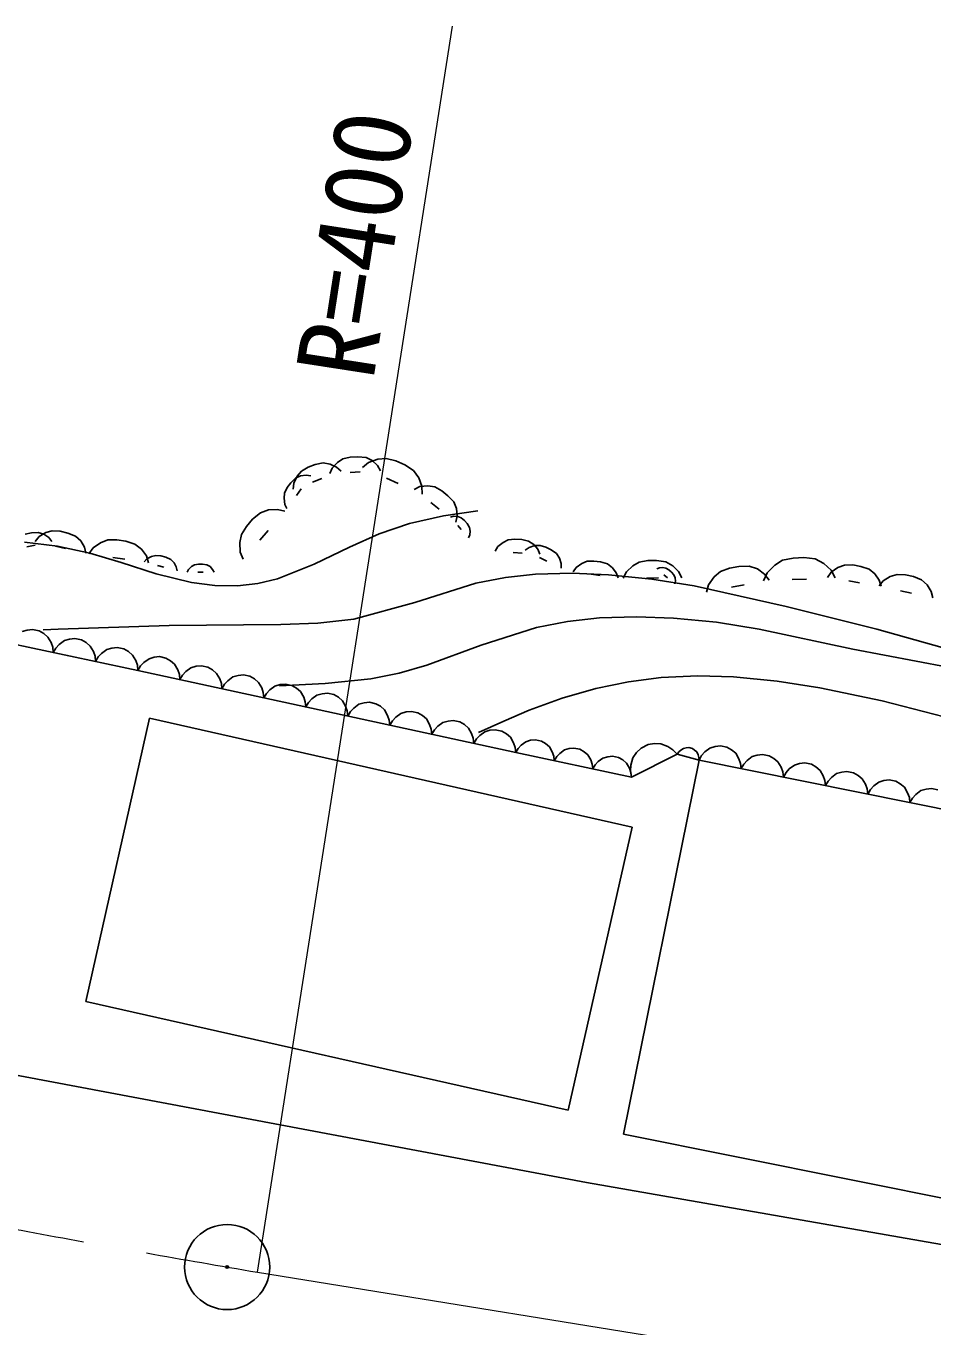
# Model space of a CAD drawing. Units: millimetres, scale not verified. Extents: x 40000 to 680000, y 20000 to 380000.
# Drawn here: x 178711 to 199920, y 283568 to 313997 of the extents above; entities that cross this region are included whole.
import ezdxf
from ezdxf.enums import TextEntityAlignment as Align

# ---------------------------------------------------------------- set-up
doc = ezdxf.new("R2010")
doc.units = ezdxf.units.MM
doc.header["$LTSCALE"] = 1000
doc.linetypes.add('CHAIN', pattern=[18.5, 12, -1.5, 3.5, -1.5])
for name, color, linetype, lineweight in [('M-BGD', 7, 'Continuous', 25), ('M-BMK', 2, 'CHAIN', 13), ('M-BMK-SRVR', 3, 'Continuous', 25), ('M-STR-HTXT', 7, 'Continuous', 13)]:
    doc.layers.add(name, color=color, linetype=linetype, lineweight=lineweight)
doc.styles.add('ＭＳ ゴシック', font='')
doc.styles.get('ＭＳ ゴシック').set_extended_font_data('MS Gothic')

# ---------------------------------------------------------------- blocks, each defined once
blk = doc.blocks.new('BUHIN2')
at = {"color": 3, "linetype": 'Continuous', "lineweight": 25}
for radius in [995, 30]:
    blk.add_circle((0, 0), radius, dxfattribs=at)

msp = doc.modelspace()

# ---------------------------------------------------------------- linework, layer by layer
at = {"layer": 'M-BGD'}
for p, q in [((185307, 303676), (185475, 303739)), ((185475, 303739), (185661, 303777)), ((185661, 303777), (185823, 303751)), ((185823, 303751), (185971, 303680)), ((185869, 303658), (185993, 303787)), ((185971, 303680), (186078, 303582)), ((185993, 303787), (186122, 303872)), ((186122, 303872), (186295, 303912)), ((186295, 303912), (186473, 303923)), ((186473, 303923), (186662, 303904)), ((186579, 303674), (186720, 303791)), ((186662, 303904), (186809, 303832)), ((186720, 303791), (186938, 303865)), ((186809, 303832), (186929, 303720)), ((186929, 303720), (187002, 303597)), ((186938, 303865), (187136, 303885)), ((187136, 303885), (187358, 303828)), ((187358, 303828), (187567, 303733)), ((187567, 303733), (187771, 303600)), ((184903, 303316), (185011, 303423)), ((184974, 303306), (185054, 303466)), ((185011, 303423), (185129, 303478)), ((185054, 303466), (185153, 303586)), ((185129, 303478), (185259, 303495)), ((185153, 303586), (185307, 303676)), ((185259, 303495), (185373, 303477)), ((185631, 303415), (185408, 303331)), ((185815, 303527), (185869, 303658)), ((186527, 303569), (186289, 303555)), ((187417, 303297), (187138, 303423)), ((187771, 303600), (187897, 303430)), ((187897, 303430), (187966, 303231)), ((184744, 302951), (184756, 303074)), ((184756, 303074), (184820, 303201)), ((184820, 303201), (184903, 303316)), ((184961, 303164), (184974, 303306)), ((185149, 303170), (185037, 303016)), ((187789, 303159), (187923, 303224)), ((187923, 303224), (188109, 303239)), ((187966, 303231), (187976, 303046)), ((188109, 303239), (188269, 303216)), ((188269, 303216), (188432, 303128)), ((188432, 303128), (188579, 303012)), ((184761, 302809), (184744, 302951)), ((184814, 302709), (184761, 302809)), ((188375, 302698), (188180, 302852)), ((188579, 303012), (188714, 302867)), ((188714, 302867), (188779, 302709)), ((183864, 302294), (184011, 302461)), ((184011, 302461), (184192, 302613)), ((184192, 302613), (184385, 302681)), ((184385, 302681), (184590, 302689)), ((184590, 302689), (184764, 302646)), ((188476, 302541), (187681, 302365)), ((189279, 302657), (188476, 302541)), ((188639, 302513), (188714, 302532)), ((188714, 302532), (188810, 302522)), ((188795, 302538), (188766, 302391)), ((188779, 302709), (188795, 302538)), ((188810, 302522), (188889, 302494)), ((188889, 302494), (188963, 302432)), ((179175, 302147), (179326, 302193)), ((179326, 302193), (179508, 302181)), ((179508, 302181), (179686, 302139)), ((183748, 302105), (183864, 302294)), ((184373, 302199), (184177, 301975)), ((187681, 302365), (186970, 302116)), ((188890, 302220), (188807, 302318)), ((188963, 302432), (189025, 302359)), ((189025, 302359), (189079, 302271)), ((189079, 302271), (189097, 302184)), ((189097, 302184), (189087, 302096)), ((179445, 301832), (178672, 301921)), ((178691, 302112), (178837, 302143)), ((178927, 301856), (178731, 301814)), ((178837, 302143), (178996, 302152)), ((178923, 301943), (179015, 302056)), ((178996, 302152), (179128, 302111)), ((179015, 302056), (179175, 302147)), ((179128, 302111), (179242, 302033)), ((179242, 302033), (179318, 301939)), ((179686, 302139), (179866, 302066)), ((179866, 302066), (179990, 301952)), ((179990, 301952), (180075, 301807)), ((180278, 301789), (180453, 301909)), ((180453, 301909), (180624, 301976)), ((180624, 301976), (180835, 301980)), ((180835, 301980), (181045, 301949)), ((181045, 301949), (181259, 301881)), ((181259, 301881), (181413, 301762)), ((183710, 301915), (183748, 302105)), ((183717, 301692), (183710, 301915)), ((186970, 302116), (186275, 301809)), ((189087, 302096), (189058, 302024)), ((189744, 301821), (189866, 301920)), ((189866, 301920), (189989, 301981)), ((189989, 301981), (190145, 301997)), ((190145, 301997), (190302, 301986)), ((190302, 301986), (190465, 301949)), ((190465, 301949), (190586, 301870)), ((190586, 301870), (190679, 301759)), ((179635, 301776), (179398, 301832)), ((180202, 301667), (179445, 301832)), ((180075, 301807), (180110, 301664)), ((180183, 301650), (180278, 301789)), ((180934, 301447), (180202, 301667)), ((181020, 301524), (180741, 301566)), ((181413, 301762), (181525, 301602)), ((181525, 301602), (181579, 301441)), ((181538, 301534), (181644, 301590)), ((181644, 301590), (181744, 301616)), ((181744, 301616), (181863, 301604)), ((181863, 301604), (181978, 301573)), ((181978, 301573), (182094, 301521)), ((183786, 301529), (183717, 301692)), ((186275, 301809), (185448, 301412)), ((189681, 301712), (189744, 301821)), ((190310, 301670), (190100, 301684)), ((190386, 301735), (190475, 301803)), ((190475, 301803), (190610, 301843)), ((190610, 301843), (190732, 301850)), ((190679, 301759), (190729, 301642)), ((190889, 301484), (190721, 301568)), ((190732, 301850), (190866, 301809)), ((190866, 301809), (190991, 301747)), ((190991, 301747), (191113, 301660)), ((191113, 301660), (191185, 301553)), ((191185, 301553), (191223, 301429)), ((196403, 301501), (196648, 301553)), ((196648, 301553), (196899, 301564)), ((196899, 301564), (197165, 301533)), ((181752, 301185), (180934, 301447)), ((181476, 301462), (181538, 301534)), ((181936, 301337), (181783, 301379)), ((182094, 301521), (182172, 301444)), ((182172, 301444), (182224, 301347)), ((182224, 301347), (182244, 301253)), ((182480, 301221), (182513, 301289)), ((182513, 301289), (182583, 301353)), ((182583, 301353), (182653, 301394)), ((182653, 301394), (182746, 301410)), ((182746, 301410), (182840, 301410)), ((182840, 301410), (182939, 301394)), ((182939, 301394), (183015, 301352)), ((183015, 301352), (183074, 301289)), ((183074, 301289), (183109, 301221)), ((185448, 301412), (184594, 301068)), ((191223, 301429), (191224, 301316)), ((191507, 301229), (191577, 301334)), ((191577, 301334), (191707, 301426)), ((191707, 301426), (191834, 301479)), ((191834, 301479), (191992, 301484)), ((191992, 301484), (192149, 301463)), ((192149, 301463), (192310, 301415)), ((192310, 301415), (192427, 301328)), ((192427, 301328), (192512, 301210)), ((192750, 301229), (192899, 301370)), ((192899, 301370), (193052, 301459)), ((193052, 301459), (193253, 301495)), ((193253, 301495), (193458, 301496)), ((193458, 301496), (193673, 301463)), ((193462, 301299), (193522, 301325)), ((193522, 301325), (193604, 301330)), ((193604, 301330), (193673, 301318)), ((193673, 301463), (193837, 301372)), ((193673, 301318), (193744, 301277)), ((193744, 301277), (193807, 301224)), ((193837, 301372), (193968, 301236)), ((194952, 301237), (195161, 301315)), ((195161, 301315), (195381, 301357)), ((195381, 301357), (195619, 301364)), ((195619, 301364), (195814, 301298)), ((195814, 301298), (195981, 301178)), ((196041, 301205), (196219, 301384)), ((196219, 301384), (196403, 301501)), ((197165, 301533), (197371, 301428)), ((197371, 301428), (197537, 301267)), ((197537, 301267), (197637, 301091)), ((197540, 301226), (197699, 301332)), ((197699, 301332), (197854, 301390)), ((197854, 301390), (198045, 301391)), ((198045, 301391), (198233, 301359)), ((198233, 301359), (198426, 301295)), ((198426, 301295), (198563, 301185)), ((182582, 300982), (181752, 301185)), ((183124, 300912), (182582, 300982)), ((182857, 301221), (182732, 301221)), ((184133, 300956), (183658, 300903)), ((184594, 301068), (184133, 300956)), ((189227, 300965), (187807, 300514)), ((189923, 301099), (189227, 300965)), ((190629, 301175), (189923, 301099)), ((191483, 301198), (190629, 301175)), ((192336, 301160), (191483, 301198)), ((192136, 301145), (191926, 301173)), ((193342, 301061), (192336, 301160)), ((192512, 301210), (192555, 301089)), ((192679, 301082), (192750, 301229)), ((193498, 301087), (193225, 301085)), ((194338, 300902), (193342, 301061)), ((193714, 301089), (193630, 301159)), ((193807, 301224), (193864, 301159)), ((193864, 301159), (193891, 301089)), ((193896, 301014), (193881, 300949)), ((193891, 301089), (193896, 301014)), ((193968, 301236), (194044, 301090)), ((194673, 300929), (194805, 301110)), ((194805, 301110), (194952, 301237)), ((195961, 301021), (196041, 301205)), ((195981, 301178), (196092, 301036)), ((196966, 301063), (196631, 301049)), ((197451, 301102), (197540, 301226)), ((198205, 300977), (197954, 301018)), ((198563, 301185), (198661, 301039)), ((198661, 301039), (198708, 300893)), ((198661, 300902), (198757, 301022)), ((198757, 301022), (198923, 301120)), ((198923, 301120), (199083, 301171)), ((199083, 301171), (199275, 301161)), ((199275, 301161), (199464, 301119)), ((199464, 301119), (199655, 301044)), ((199655, 301044), (199787, 300925)), ((183658, 300903), (183124, 300912)), ((196487, 300422), (194338, 300902)), ((194626, 300757), (194673, 300929)), ((195505, 300924), (195212, 300869)), ((199415, 300734), (199163, 300790)), ((199787, 300925), (199878, 300773)), ((199878, 300773), (199917, 300623)), ((181328, 298924), (174398, 300392)), ((187807, 300514), (186377, 300125)), ((198608, 299886), (196487, 300422)), ((185532, 300034), (184669, 300002)), ((186377, 300125), (185532, 300034)), ((190649, 299929), (191374, 300070)), ((191374, 300070), (192120, 300152)), ((192120, 300152), (192985, 300182)), ((192985, 300182), (193853, 300151)), ((193853, 300151), (194855, 300052)), ((194855, 300052), (195852, 299893)), ((178740, 299868), (178618, 299832)), ((178864, 299881), (178740, 299868)), ((179017, 299848), (178864, 299881)), ((179126, 299786), (179017, 299848)), ((179292, 299881), (179112, 299872)), ((179222, 299704), (179126, 299786)), ((179461, 299889), (179292, 299881)), ((182062, 299976), (179461, 299889)), ((184669, 300002), (182062, 299976)), ((189356, 299516), (190649, 299929)), ((195852, 299893), (198048, 299420)), ((200192, 299444), (198608, 299886)), ((179296, 299575), (179222, 299704)), ((179335, 299466), (179296, 299575)), ((179348, 299344), (179335, 299466)), ((179411, 299449), (179348, 299344)), ((179489, 299534), (179411, 299449)), ((179608, 299622), (179489, 299534)), ((179730, 299659), (179608, 299622)), ((179854, 299671), (179730, 299659)), ((180007, 299639), (179854, 299671)), ((180116, 299577), (180007, 299639)), ((180212, 299494), (180116, 299577)), ((180286, 299365), (180212, 299494)), ((180720, 299449), (180598, 299413)), ((180844, 299461), (180720, 299449)), ((180997, 299429), (180844, 299461)), ((181106, 299367), (180997, 299429)), ((188082, 299044), (189356, 299516)), ((198048, 299420), (200268, 299004)), ((180325, 299256), (180286, 299365)), ((180338, 299134), (180325, 299256)), ((180401, 299240), (180338, 299134)), ((180479, 299324), (180401, 299240)), ((180598, 299413), (180479, 299324)), ((181202, 299285), (181106, 299367)), ((181276, 299155), (181202, 299285)), ((181315, 299046), (181276, 299155)), ((181588, 299199), (181469, 299112)), ((181709, 299235), (181588, 299199)), ((181832, 299247), (181709, 299235)), ((181984, 299214), (181832, 299247)), ((182091, 299152), (181984, 299214)), ((182187, 299069), (182091, 299152)), ((181328, 298924), (181315, 299046)), ((181391, 299029), (181328, 298924)), ((190162, 297004), (181328, 298924)), ((181469, 299112), (181391, 299029)), ((182259, 298940), (182187, 299069)), ((182297, 298832), (182259, 298940)), ((182309, 298711), (182297, 298832)), ((182373, 298815), (182309, 298711)), ((182450, 298899), (182373, 298815)), ((182569, 298986), (182450, 298899)), ((182690, 299021), (182569, 298986)), ((182814, 299033), (182690, 299021)), ((182966, 299000), (182814, 299033)), ((183073, 298938), (182966, 299000)), ((183168, 298856), (183073, 298938)), ((183240, 298727), (183168, 298856)), ((183795, 298820), (183672, 298808)), ((183947, 298787), (183795, 298820)), ((186771, 298727), (187434, 298857)), ((187434, 298857), (188082, 299044)), ((183279, 298619), (183240, 298727)), ((183291, 298498), (183279, 298619)), ((183355, 298602), (183291, 298498)), ((183432, 298685), (183355, 298602)), ((183551, 298773), (183432, 298685)), ((183672, 298808), (183551, 298773)), ((184055, 298725), (183947, 298787)), ((184150, 298642), (184055, 298725)), ((184222, 298514), (184150, 298642)), ((184260, 298405), (184222, 298514)), ((184533, 298559), (184413, 298472)), ((184653, 298595), (184533, 298559)), ((184638, 298566), (185707, 298617)), ((184777, 298606), (184653, 298595)), ((184929, 298573), (184777, 298606)), ((185036, 298511), (184929, 298573)), ((185131, 298429), (185036, 298511)), ((185707, 298617), (186771, 298727)), ((192038, 298504), (191248, 298278)), ((192804, 298661), (192038, 298504)), ((193568, 298756), (192804, 298661)), ((194418, 298795), (193568, 298756)), ((195259, 298774), (194418, 298795)), ((196276, 298677), (195259, 298774)), ((197274, 298521), (196276, 298677)), ((198732, 298211), (197274, 298521)), ((184272, 298284), (184260, 298405)), ((184336, 298389), (184272, 298284)), ((184413, 298472), (184336, 298389)), ((185204, 298300), (185131, 298429)), ((185242, 298192), (185204, 298300)), ((185395, 298259), (185318, 298175)), ((185514, 298346), (185395, 298259)), ((185635, 298381), (185514, 298346)), ((185758, 298393), (185635, 298381)), ((185911, 298360), (185758, 298393)), ((186018, 298298), (185911, 298360)), ((186113, 298216), (186018, 298298)), ((186185, 298087), (186113, 298216)), ((191248, 298278), (190480, 297995)), ((200179, 297842), (198732, 298211)), ((185254, 298071), (185242, 298192)), ((185318, 298175), (185254, 298071)), ((186223, 297978), (186185, 298087)), ((186236, 297858), (186223, 297978)), ((186299, 297962), (186236, 297858)), ((186377, 298045), (186299, 297962)), ((186496, 298132), (186377, 298045)), ((186617, 298168), (186496, 298132)), ((186740, 298180), (186617, 298168)), ((186892, 298147), (186740, 298180)), ((186999, 298085), (186892, 298147)), ((187095, 298002), (186999, 298085)), ((187167, 297874), (187095, 298002)), ((187477, 297919), (187358, 297832)), ((187598, 297955), (187477, 297919)), ((187722, 297966), (187598, 297955)), ((187874, 297933), (187722, 297966)), ((187981, 297871), (187874, 297933)), ((190480, 297995), (189885, 297740)), ((181601, 297805), (180107, 291181)), ((192885, 295260), (181601, 297805)), ((187205, 297765), (187167, 297874)), ((187217, 297644), (187205, 297765)), ((187281, 297749), (187217, 297644)), ((187358, 297832), (187281, 297749)), ((188076, 297789), (187981, 297871)), ((188149, 297660), (188076, 297789)), ((188187, 297552), (188149, 297660)), ((188340, 297619), (188263, 297535)), ((188459, 297706), (188340, 297619)), ((188580, 297741), (188459, 297706)), ((188703, 297753), (188580, 297741)), ((188855, 297720), (188703, 297753)), ((188963, 297658), (188855, 297720)), ((189058, 297576), (188963, 297658)), ((189885, 297740), (189295, 297473)), ((188199, 297431), (188187, 297552)), ((188263, 297535), (188199, 297431)), ((189130, 297447), (189058, 297576)), ((189168, 297338), (189130, 297447)), ((189180, 297217), (189168, 297338)), ((189244, 297322), (189180, 297217)), ((189322, 297405), (189244, 297322)), ((189441, 297492), (189322, 297405)), ((189561, 297528), (189441, 297492)), ((189685, 297539), (189561, 297528)), ((189837, 297506), (189685, 297539)), ((189944, 297445), (189837, 297506)), ((190039, 297362), (189944, 297445)), ((190112, 297233), (190039, 297362)), ((190511, 297290), (190400, 297257)), ((190624, 297301), (190511, 297290)), ((190763, 297272), (190624, 297301)), ((190150, 297125), (190112, 297233)), ((190162, 297004), (190150, 297125)), ((190220, 297100), (190162, 297004)), ((192867, 296428), (190162, 297004)), ((190291, 297177), (190220, 297100)), ((190400, 297257), (190291, 297177)), ((190862, 297215), (190763, 297272)), ((190950, 297140), (190862, 297215)), ((191017, 297022), (190950, 297140)), ((191052, 296923), (191017, 297022)), ((191192, 296985), (191122, 296908)), ((191301, 297065), (191192, 296985)), ((191412, 297098), (191301, 297065)), ((191525, 297109), (191412, 297098)), ((191665, 297080), (191525, 297109)), ((191764, 297023), (191665, 297080)), ((191851, 296948), (191764, 297023)), ((192989, 297003), (192903, 296880)), ((193095, 297107), (192989, 297003)), ((193262, 297190), (193095, 297107)), ((193408, 297213), (193262, 297190)), ((193559, 297208), (193408, 297213)), ((193723, 297142), (193559, 297208)), ((193840, 297069), (193723, 297142)), ((193942, 296966), (193840, 297069)), ((193978, 297018), (193942, 296966)), ((194021, 297060), (193978, 297018)), ((194086, 297102), (194021, 297060)), ((194150, 297117), (194086, 297102)), ((194214, 297120), (194150, 297117)), ((194293, 297099), (194214, 297120)), ((194347, 297063), (194293, 297099)), ((194395, 297018), (194347, 297063)), ((194429, 296949), (194395, 297018)), ((194587, 297018), (194511, 296933)), ((194705, 297107), (194587, 297018)), ((194826, 297144), (194705, 297107)), ((194949, 297158), (194826, 297144)), ((195102, 297127), (194949, 297158)), ((195211, 297067), (195102, 297127)), ((195307, 296986), (195211, 297067)), ((195382, 296858), (195307, 296986)), ((191064, 296812), (191052, 296923)), ((191122, 296908), (191064, 296812)), ((191918, 296830), (191851, 296948)), ((191953, 296731), (191918, 296830)), ((191965, 296620), (191953, 296731)), ((192023, 296716), (191965, 296620)), ((192094, 296793), (192023, 296716)), ((192203, 296873), (192094, 296793)), ((192314, 296906), (192203, 296873)), ((192427, 296917), (192314, 296906)), ((192566, 296888), (192427, 296917)), ((192665, 296831), (192566, 296888)), ((192753, 296756), (192665, 296831)), ((194449, 296827), (192687, 288081)), ((192820, 296638), (192753, 296756)), ((192857, 296709), (192848, 296573)), ((192903, 296880), (192857, 296709)), ((193942, 296966), (192867, 296428)), ((194449, 296827), (193942, 296966)), ((194446, 296891), (194429, 296949)), ((194449, 296827), (194446, 296891)), ((194511, 296933), (194449, 296827)), ((202342, 295237), (194449, 296827)), ((195421, 296750), (195382, 296858)), ((195436, 296629), (195421, 296750)), ((195498, 296734), (195436, 296629)), ((195574, 296819), (195498, 296734)), ((195692, 296908), (195574, 296819)), ((195813, 296945), (195692, 296908)), ((195936, 296959), (195813, 296945)), ((196089, 296928), (195936, 296959)), ((196197, 296868), (196089, 296928)), ((196294, 296787), (196197, 296868)), ((196368, 296659), (196294, 296787)), ((196679, 296709), (196561, 296620)), ((196799, 296747), (196679, 296709)), ((196923, 296760), (196799, 296747)), ((197076, 296730), (196923, 296760)), ((197184, 296669), (197076, 296730)), ((192855, 296539), (192820, 296638)), ((192848, 296573), (192867, 296428)), ((192867, 296428), (192855, 296539)), ((196408, 296551), (196368, 296659)), ((196422, 296430), (196408, 296551)), ((196485, 296535), (196422, 296430)), ((196561, 296620), (196485, 296535)), ((197281, 296588), (197184, 296669)), ((197355, 296460), (197281, 296588)), ((197395, 296352), (197355, 296460)), ((197547, 296421), (197471, 296337)), ((197665, 296511), (197547, 296421)), ((197786, 296548), (197665, 296511)), ((197909, 296562), (197786, 296548)), ((198062, 296531), (197909, 296562)), ((198171, 296470), (198062, 296531)), ((198267, 296389), (198171, 296470)), ((198342, 296261), (198267, 296389)), ((197409, 296231), (197395, 296352)), ((197471, 296337), (197409, 296231)), ((198382, 296153), (198342, 296261)), ((198396, 296032), (198382, 296153)), ((198458, 296138), (198396, 296032)), ((198534, 296223), (198458, 296138)), ((198652, 296312), (198534, 296223)), ((198773, 296349), (198652, 296312)), ((198896, 296363), (198773, 296349)), ((199049, 296332), (198896, 296363)), ((199157, 296272), (199049, 296332)), ((199254, 296191), (199157, 296272)), ((199328, 296063), (199254, 296191)), ((199639, 296113), (199521, 296024)), ((199759, 296150), (199639, 296113)), ((199883, 296164), (199759, 296150)), ((200036, 296133), (199883, 296164)), ((199368, 295955), (199328, 296063)), ((199382, 295834), (199368, 295955)), ((199445, 295939), (199382, 295834)), ((199521, 296024), (199445, 295939)), ((191391, 288636), (192885, 295260)), ((180107, 291181), (191391, 288636)), ((191821, 286944), (172924, 290510)), ((192687, 288081), (200931, 286420)), ((207877, 284142), (191821, 286944))]:
    msp.add_line(p, q, dxfattribs=at)
at = {"layer": 'M-BMK'}
msp.add_line((184122, 284850), (220052, 279035), dxfattribs=at)
msp.add_arc((251154, 679193), 400000, 257.3259, 260.35283, dxfattribs=at)
at = {"layer": 'M-STR-HTXT'}
msp.add_line((184122, 284850), (188683, 313997), dxfattribs=at)

# ---------------------------------------------------------------- block references
at = {"layer": 'M-BMK-SRVR', "rotation": 151.66667}
msp.add_blockref('BUHIN2', (183414, 284971), dxfattribs=at)

# ---------------------------------------------------------------- texts
at = {"layer": 'M-STR-HTXT', "style": 'ＭＳ ゴシック'}
msp.add_text('R=400', height=1833, rotation=81.2, dxfattribs=at).set_placement((187371, 305590), align=Align.BOTTOM_LEFT)

doc.saveas('drawing.dxf')
